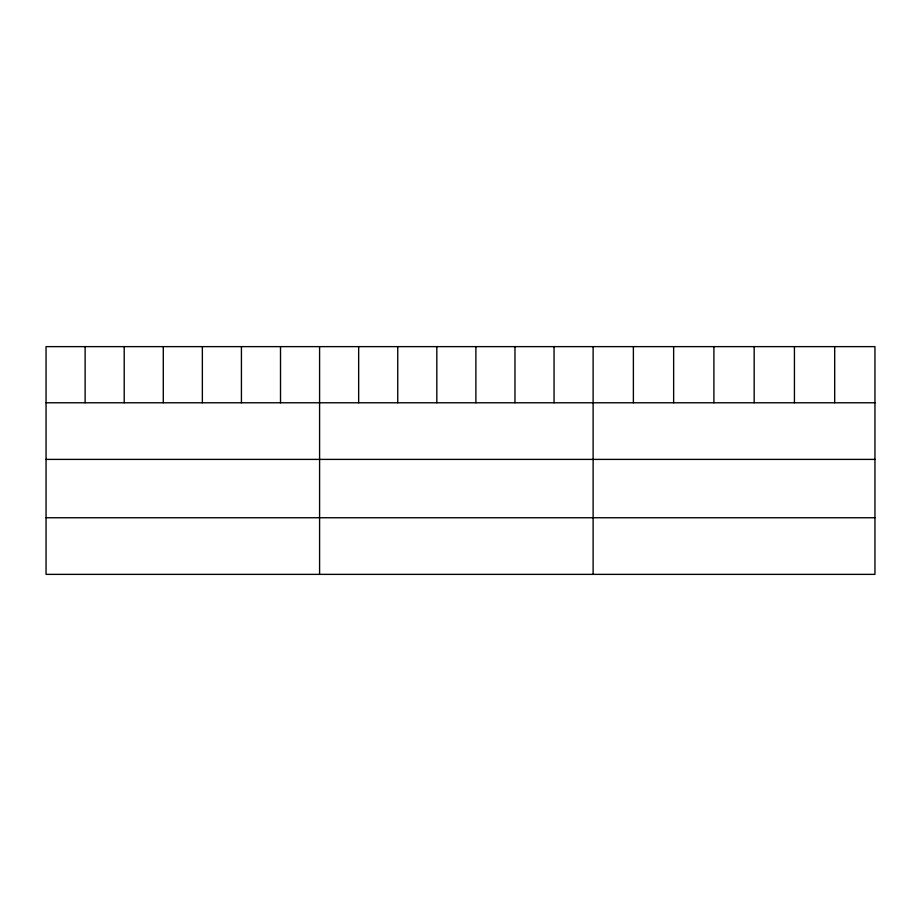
<?xml version="1.0" encoding="UTF-8"?>
<svg xmlns="http://www.w3.org/2000/svg" width="921" height="921" viewBox="0 0 921 921"><rect width="100%" height="100%" fill="white"/><g stroke="black" fill="none" stroke-linecap="round" stroke-linejoin="round"><path stroke-width="1.38" d="M874.95 402.776L874.95 574.37L46.05 574.37L46.05 346.63L874.95 346.63L874.95 402.776L46.05 402.776M46.05 459.395L874.95 459.395M46.05 517.74L874.95 517.74M834.691 346.63L834.691 402.776M794.432 346.63L794.432 402.776M754.172 346.63L754.172 402.776M713.902 346.63L713.902 402.776M673.642 346.63L673.642 402.776M633.383 346.63L633.383 402.776M593.124 346.63L593.124 574.37M554.051 346.63L554.051 402.776M514.966 346.63L514.966 402.776M475.892 346.63L475.892 402.776M436.819 346.63L436.819 402.776M397.745 346.63L397.745 402.776M358.66 346.63L358.66 402.776M319.587 346.63L319.587 574.37M280.514 346.63L280.514 402.776M241.429 346.63L241.429 402.776M202.355 346.63L202.355 402.776M163.282 346.63L163.282 402.776M124.208 346.63L124.208 402.776M85.123 346.63L85.123 402.776"/></g></svg>
